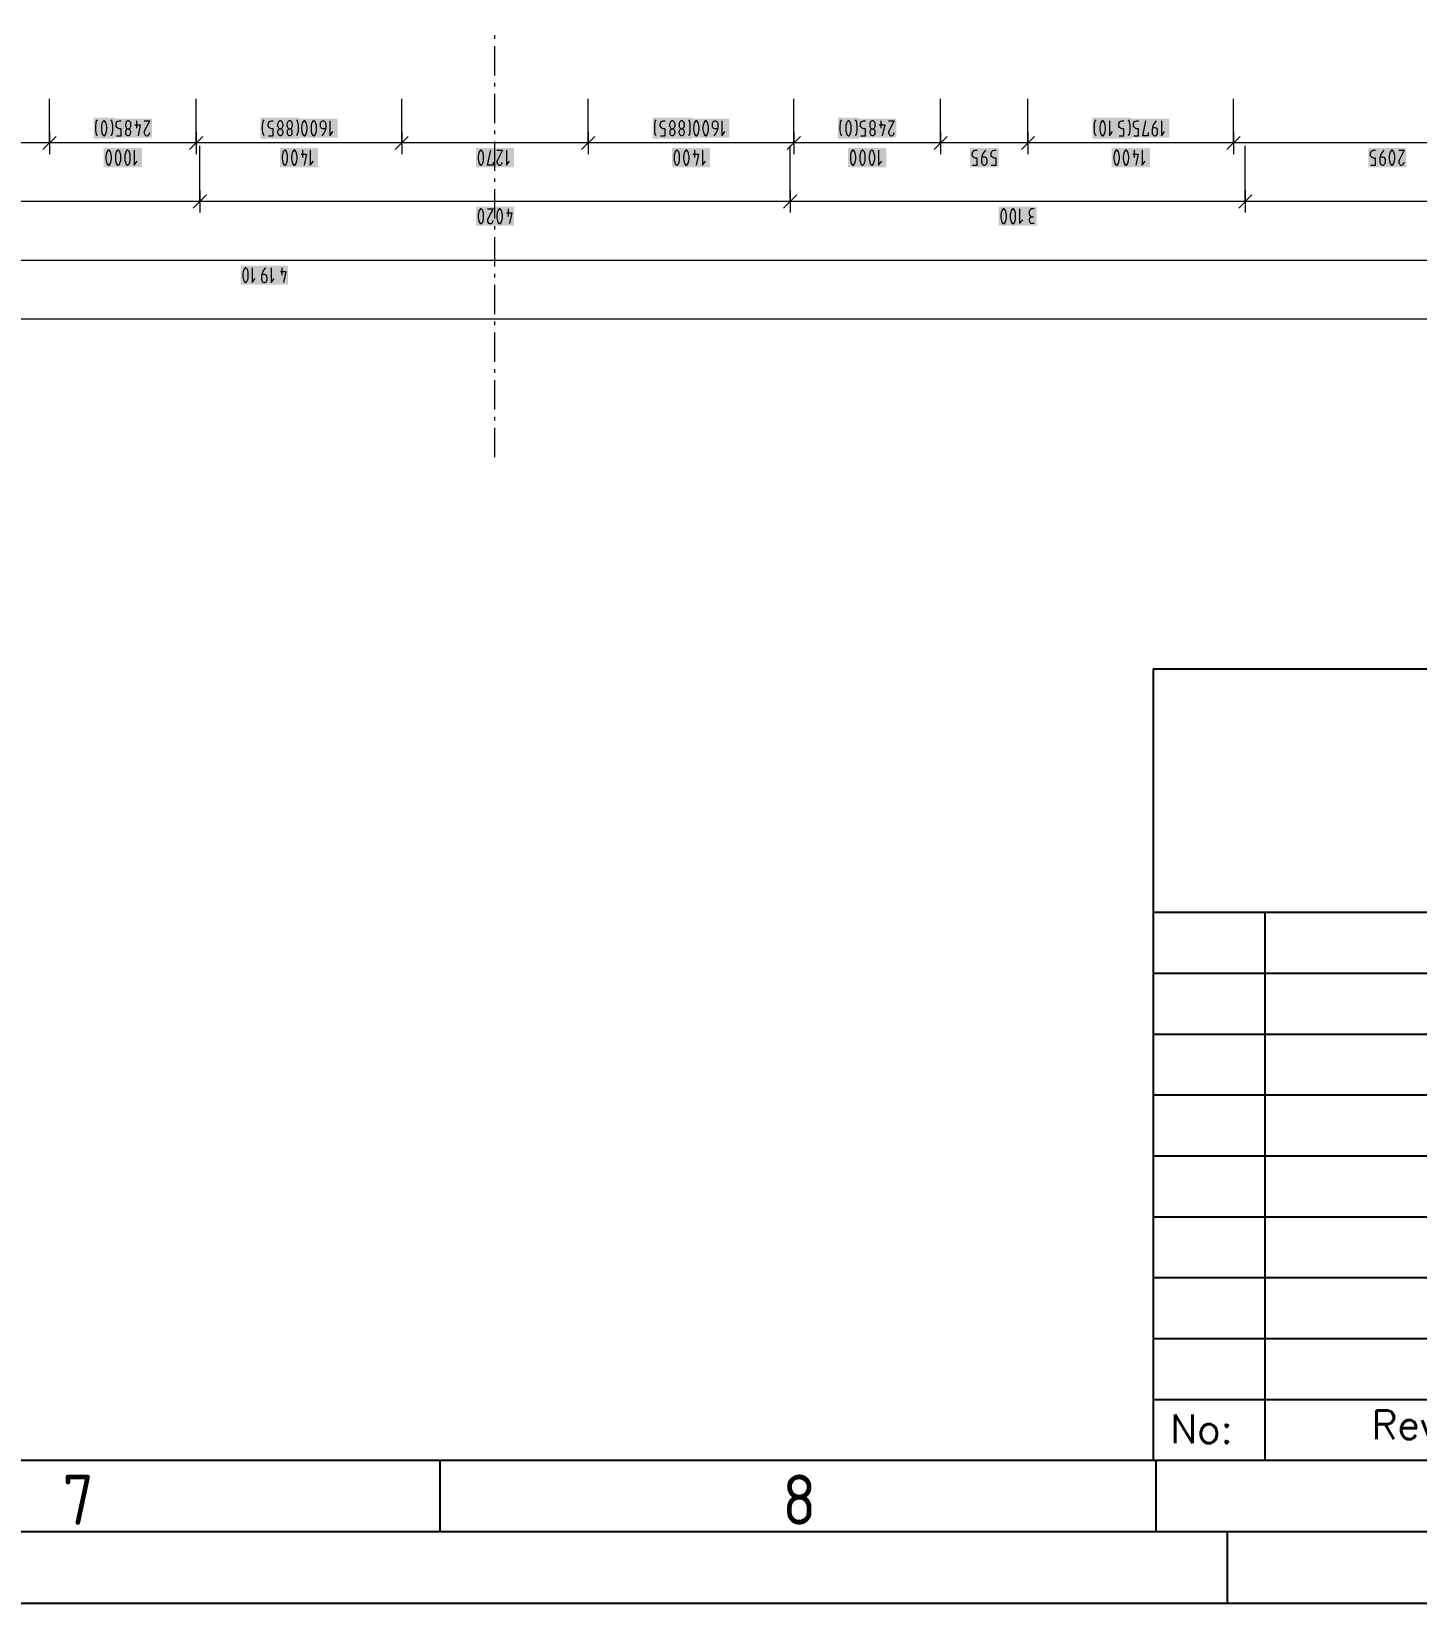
# Model space of a CAD drawing. Header units: millimetres. Extents: x 0 to 594, y 0 to 420.
# Drawn here: x 318.5 to 415.2, y 0 to 109.7 of the extents above; entities that cross this region are included whole.
import ezdxf
from ezdxf.enums import TextEntityAlignment as Align

# ---------------------------------------------------------------- set-up
doc = ezdxf.new("R2010")
doc.units = ezdxf.units.MM
doc.header["$LTSCALE"] = 8
for name, color, linetype in [('025', 1, 'Continuous'), ('035', 5, 'Continuous'), ('07', 7, 'Continuous'), ('PDF_Koty delkove', 7, 'Continuous'), ('PDF_Osy hlavni', 7, 'Continuous')]:
    doc.layers.add(name, color=color, linetype=linetype)
doc.styles.add('ISO Proportional', font='isocp.shx')
doc.styles.add('WD', font='romans.shx')

# ---------------------------------------------------------------- blocks, each defined once
blk = doc.blocks.new('IEC_border_a2')
at = {"layer": '035'}
for p, q in [((10, 10), (584, 10)), ((347, 10), (347, 5)), ((397, 10), (397, 5)), ((402, 0), (402, 5))]:
    blk.add_line(p, q, dxfattribs=at)
blk.add_lwpolyline([(0, 420), (594, 420), (594, 0), (0, 0)], close=True, dxfattribs=at)
at = {"layer": '07'}
blk.add_lwpolyline([(5, 415), (589, 415), (589, 5), (5, 5)], close=True, dxfattribs=at)
at = {"layer": '035', "style": 'ISO Proportional'}
for s, p in [('7', (320.67, 5.5)), ('8', (370.92, 5.5))]:
    blk.add_text(s, height=3.5, dxfattribs=at).set_placement(p)
blk = doc.blocks.new('IEC_tblock_a2')
at = {"layer": '035'}
for p, q in [((-106.6, 55.25), (-106.6, 17)), ((-36.4, 55.25), (-36.4, 48.88)), ((-88.4, 48.88), (0, 48.88)), ((-179.4, 38.25), (-179.4, 0)), ((-153.4, 38.25), (-153.4, 0)), ((-140.4, 38.25), (-140.4, 0)), ((-122.2, 38.25), (-122.2, 21.25)), ((-187.2, 34), (-88.4, 34)), ((-187.2, 29.75), (-88.4, 29.75)), ((-187.2, 25.5), (-88.4, 25.5)), ((-187.2, 21.25), (-88.4, 21.25)), ((-187.2, 17), (-132.6, 17)), ((-187.2, 12.75), (-132.6, 12.75)), ((-187.2, 8.5), (-132.6, 8.5)), ((-13, 8.5), (0, 8.5)), ((-187.2, 4.25), (0, 4.25)), ((-44.2, 4.25), (-44.2, 0))]:
    blk.add_line(p, q, dxfattribs=at)
at = {"layer": '07'}
for p, q in [((-187.2, 55.25), (-187.2, 0)), ((-187.2, 55.25), (0, 55.25)), ((-132.6, 55.25), (-132.6, 0)), ((-88.4, 55.25), (-88.4, 0)), ((0, 55.25), (0, 0)), ((-187.2, 38.25), (0, 38.25)), ((-132.6, 17), (0, 17)), ((-13, 17), (-13, 4.25)), ((-187.2, 0), (0, 0))]:
    blk.add_line(p, q, dxfattribs=at)
at = {"style": 'WD'}
for tag, p in [('SCALE', (-69.88, 51.07)), ('SH', (-8.74, 10.06)), ('FILENAME', (-68.15, 0.8))]:
    blk.add_attdef(tag, p, '', height=2, dxfattribs=at)
for tag, height, p in [('PROJDESC', 5, (-45.9, 29.2)), ('EDDATE', 2, (-114.97, 30.8)), ('EDBY', 2, (-98.02, 30.86)), ('CKDATE', 2, (-114.85, 26.58)), ('CKBY', 2, (-97.88, 26.3)), ('DWGDESC', 5, (-44.85, 19.72)), ('DWGNO', 3.5, (-48.54, 9.46))]:
    blk.add_attdef(tag, text='', height=height, dxfattribs=at).set_placement(p, align=Align.CENTER)
at = {"style": 'WD', "flags": 1}
blk.add_attdef('WD_TB', (-120.95, 11.91), '', height=2, dxfattribs=at)
at = {"layer": '025', "style": 'WD'}
for s, p in [('SCALE', (-80.57, 51.13)), ('NAME', (-97.74, 35.14)), ('Revision', (-166.53, 1.47)), ('By', (-136.33, 1.37)), ('No:', (-183.81, 1.19)), ('Date', (-146.79, 1.28))]:
    blk.add_text(s, height=2, dxfattribs=at).set_placement(p, align=Align.CENTER)
for s, p in [('DATE', (-118, 35)), ('Edit', (-130.55, 30.72)), ('Chec.', (-130.82, 26.72)), ('SHEETS', (-11.17, 14.05)), ('FILENAME', (-87.18, 0.61))]:
    blk.add_text(s, height=2, dxfattribs=at).set_placement(p)

msp = doc.modelspace()

# ---------------------------------------------------------------- linework, layer by layer
at = {"layer": 'PDF_Koty delkove', "lineweight": 18}
for points in [[(319.75, 101.94), (319.75, 102.74), (319.75, 102.78), (319.75, 102.83), (319.75, 102.87), (319.75, 102.9), (319.75, 102.93), (319.75, 102.95), (319.75, 102.99), (319.75, 103.08), (319.75, 103.11), (319.75, 103.14), (319.75, 103.17), (319.75, 103.25), (319.75, 103.29), (319.75, 103.54), (319.75, 103.58), (319.75, 105.02)], [(330, 101.94), (330, 102.69), (330, 102.72), (330, 102.78), (330, 102.81), (330, 102.84), (330, 102.87), (330, 102.89), (330, 102.92), (330, 103.01), (330, 103.04), (330, 103.06), (330, 103.1), (330, 103.17), (330, 103.21), (330, 103.45), (330, 103.49), (330, 103.6), (330, 103.65), (330, 105.02)], [(344.35, 101.94), (344.35, 102.61), (344.35, 102.64), (344.35, 102.69), (344.35, 102.72), (344.35, 102.75), (344.35, 102.78), (344.35, 102.8), (344.35, 102.83), (344.35, 102.91), (344.35, 102.94), (344.35, 102.96), (344.35, 103), (344.35, 103.06), (344.35, 103.09), (344.35, 103.32), (344.35, 103.36), (344.35, 103.46), (344.35, 103.5), (344.35, 103.59), (344.35, 103.63), (344.35, 105.02)], [(357.37, 101.94), (357.37, 102.55), (357.37, 102.57), (357.37, 102.62), (357.37, 102.65), (357.37, 102.67), (357.37, 102.7), (357.37, 102.72), (357.37, 102.75), (357.37, 102.82), (357.37, 102.85), (357.37, 102.87), (357.37, 102.9), (357.37, 102.96), (357.37, 102.99), (357.37, 103.2), (357.37, 103.24), (357.37, 103.34), (357.37, 103.37), (357.37, 103.45), (357.37, 103.49), (357.37, 105.02)], [(371.72, 103.07), (371.72, 103.11), (371.72, 103.2), (371.72, 103.23), (371.72, 103.3), (371.72, 103.34), (371.72, 103.58), (371.72, 103.62), (371.72, 105.02)], [(381.97, 101.94), (381.97, 102.41), (381.97, 102.44), (381.97, 102.48), (381.97, 102.5), (381.97, 102.53), (381.97, 102.55), (381.97, 102.56), (381.97, 102.59), (381.97, 102.65), (381.97, 102.68), (381.97, 102.69), (381.97, 102.72), (381.97, 102.77), (381.97, 102.8), (381.97, 102.98), (381.97, 103.01), (381.97, 103.1), (381.97, 103.13), (381.97, 103.2), (381.97, 103.23), (381.97, 103.46), (381.97, 103.49), (381.97, 103.59), (381.97, 103.63), (381.97, 105.02)], [(388.07, 101.94), (388.07, 102.38), (388.07, 102.4), (388.07, 102.44), (388.07, 102.47), (388.07, 102.49), (388.07, 102.51), (388.07, 102.52), (388.07, 102.55), (388.07, 102.61), (388.07, 102.64), (388.07, 102.65), (388.07, 102.68), (388.07, 102.73), (388.07, 102.75), (388.07, 102.93), (388.07, 102.96), (388.07, 103.04), (388.07, 103.07), (388.07, 103.14), (388.07, 103.17), (388.07, 103.38), (388.07, 103.42), (388.07, 103.52), (388.07, 103.55), (388.07, 105.02)], [(402.42, 101.94), (402.42, 102.31), (402.42, 102.33), (402.42, 102.36), (402.42, 102.38), (402.42, 102.4), (402.42, 102.42), (402.42, 102.43), (402.42, 102.46), (402.42, 102.51), (402.42, 102.54), (402.42, 102.55), (402.42, 102.57), (402.42, 102.62), (402.42, 102.64), (402.42, 102.8), (402.42, 102.83), (402.42, 102.9), (402.42, 102.93), (402.42, 102.99), (402.42, 103.02), (402.42, 103.21), (402.42, 103.24), (402.42, 103.33), (402.42, 103.36), (402.42, 103.57), (402.42, 103.6), (402.42, 105.02)], [(323.11, 102.45), (323.08, 102.49), (323.04, 102.56), (323.01, 102.66), (323, 102.8), (323, 103.14), (323.01, 103.31), (323.03, 103.41), (323.06, 103.48), (323.11, 103.55)], [(324.04, 103.55), (324.09, 103.48), (324.12, 103.41), (324.14, 103.31), (324.15, 103.14), (324.15, 102.8), (324.14, 102.66), (324.11, 102.56), (324.07, 102.49), (324.04, 102.45)], [(324.43, 102.45), (324.76, 102.45), (324.76, 102.93), (324.62, 102.93), (324.53, 102.97), (324.47, 103.02), (324.42, 103.1), (324.41, 103.17), (324.41, 103.24), (324.42, 103.31), (324.45, 103.38), (324.49, 103.43)], [(324.49, 103.43), (324.54, 103.46), (324.62, 103.48), (324.76, 103.48)], [(325.72, 103.21), (326.1, 103.21), (325.94, 102.45)], [(325.83, 103.48), (325.83, 102.97)], [(326.37, 103.48), (326.76, 103.48), (326.4, 102.8), (326.37, 102.73), (326.37, 102.62), (326.4, 102.56), (326.44, 102.51), (326.48, 102.47), (326.54, 102.45), (326.59, 102.45), (326.65, 102.47), (326.69, 102.51), (326.73, 102.56), (326.76, 102.66)], [(334.75, 102.45), (334.73, 102.49), (334.69, 102.56), (334.66, 102.66), (334.64, 102.8), (334.64, 103.14), (334.66, 103.31), (334.67, 103.41), (334.7, 103.48), (334.75, 103.55)], [(335.05, 102.45), (335.38, 102.45), (335.38, 102.93), (335.25, 102.93), (335.15, 102.97), (335.1, 103.02), (335.04, 103.1), (335.03, 103.17), (335.03, 103.24), (335.04, 103.31), (335.07, 103.38), (335.11, 103.43), (335.16, 103.46), (335.25, 103.48)], [(335.25, 103.48), (335.38, 103.48)], [(335.7, 103.09), (335.74, 103), (335.79, 102.95), (335.82, 102.93), (335.93, 102.93), (335.96, 102.95), (336.01, 103), (336.05, 103.09), (336.07, 103.17), (336.07, 103.24), (336.05, 103.32), (336.01, 103.41), (335.96, 103.46), (335.9, 103.48), (335.85, 103.48), (335.79, 103.46), (335.74, 103.41), (335.7, 103.32), (335.68, 103.24)], [(335.68, 103.24), (335.68, 103.17), (335.7, 103.09)], [(337, 103.55), (337.05, 103.48), (337.08, 103.41), (337.09, 103.31), (337.11, 103.14), (337.11, 102.8), (337.09, 102.66), (337.06, 102.56), (337.02, 102.49), (337, 102.45)], [(339.03, 102.93), (338.84, 102.93), (338.78, 102.95), (338.74, 102.98), (338.71, 103.02), (338.69, 103.07), (338.67, 103.14), (338.67, 103.27), (338.69, 103.34), (338.71, 103.39), (338.74, 103.43), (338.78, 103.46), (338.84, 103.48), (338.89, 103.48), (338.95, 103.46), (338.99, 103.43), (339.01, 103.39), (339.04, 103.34), (339.06, 103.27), (339.06, 103.03), (339, 102.8)], [(339.33, 103.48), (339.33, 102.45), (339.55, 102.73)], [(362.12, 102.45), (362.09, 102.49), (362.05, 102.56), (362.03, 102.66), (362.01, 102.8), (362.01, 103.14), (362.03, 103.31), (362.04, 103.41), (362.07, 103.48), (362.12, 103.55)], [(362.42, 102.45), (362.75, 102.45), (362.75, 102.93), (362.61, 102.93), (362.52, 102.97), (362.46, 103.02), (362.41, 103.1), (362.39, 103.17), (362.39, 103.24), (362.41, 103.31), (362.44, 103.38), (362.48, 103.43), (362.53, 103.46), (362.61, 103.48), (362.75, 103.48)], [(363.71, 103.24), (363.71, 103.17), (363.72, 103.09), (363.76, 103), (363.82, 102.95), (363.84, 102.93), (363.95, 102.93), (363.98, 102.95), (364.03, 103), (364.08, 103.09), (364.09, 103.17), (364.09, 103.24), (364.08, 103.32), (364.03, 103.41), (363.98, 103.46), (363.93, 103.48), (363.87, 103.48), (363.82, 103.46), (363.76, 103.41)], [(363.76, 103.41), (363.72, 103.32), (363.71, 103.24)], [(364.36, 103.55), (364.42, 103.48), (364.44, 103.41), (364.46, 103.31), (364.47, 103.14), (364.47, 102.8), (364.46, 102.66), (364.43, 102.56), (364.39, 102.49), (364.36, 102.45)], [(364.73, 102.86), (364.74, 102.76), (364.77, 102.64), (364.81, 102.54), (364.86, 102.47), (364.89, 102.45), (364.95, 102.45), (364.97, 102.47), (365.03, 102.54), (365.07, 102.64), (365.1, 102.76), (365.11, 102.86), (365.11, 103.07), (365.1, 103.17), (365.07, 103.29), (365.03, 103.39), (364.97, 103.46), (364.95, 103.48), (364.89, 103.48), (364.86, 103.46), (364.81, 103.39), (364.77, 103.29), (364.74, 103.17), (364.73, 103.07)], [(366.4, 102.93), (366.2, 102.93), (366.15, 102.95), (366.11, 102.98), (366.08, 103.02), (366.05, 103.07), (366.04, 103.14), (366.04, 103.27), (366.05, 103.34), (366.08, 103.39), (366.11, 103.43), (366.15, 103.46), (366.2, 103.48), (366.26, 103.48), (366.31, 103.46), (366.35, 103.43), (366.38, 103.39), (366.41, 103.34), (366.42, 103.27), (366.42, 103.03), (366.37, 102.8), (366.29, 102.62), (366.15, 102.45)], [(366.7, 103.48), (366.7, 102.45), (366.91, 102.73)], [(375.08, 102.45), (375.05, 102.49), (375.01, 102.56), (374.98, 102.66), (374.97, 102.8), (374.97, 103.14), (374.98, 103.31), (374.99, 103.41), (375.02, 103.48), (375.08, 103.55)], [(376.01, 103.55), (376.06, 103.48), (376.09, 103.41), (376.1, 103.31), (376.12, 103.14), (376.12, 102.8), (376.1, 102.66), (376.07, 102.56), (376.03, 102.49), (376.01, 102.45)], [(376.37, 103.24), (376.39, 103.31), (376.41, 103.38), (376.45, 103.43), (376.51, 103.46), (376.59, 103.48), (376.73, 103.48)], [(376.4, 102.45), (376.73, 102.45), (376.73, 102.93), (376.59, 102.93), (376.5, 102.97), (376.44, 103.02), (376.39, 103.1), (376.37, 103.17), (376.37, 103.24)], [(377.68, 103.21), (378.07, 103.21), (377.9, 102.45)], [(377.79, 103.48), (377.79, 102.97)], [(378.34, 103.48), (378.72, 103.48), (378.37, 102.8), (378.34, 102.73), (378.34, 102.62), (378.37, 102.56), (378.41, 102.51), (378.45, 102.47), (378.5, 102.45), (378.56, 102.45), (378.61, 102.47), (378.65, 102.51), (378.7, 102.56), (378.72, 102.66)], [(392.82, 102.45), (392.79, 102.49), (392.75, 102.56), (392.72, 102.66), (392.71, 102.8), (392.71, 103.14), (392.72, 103.31), (392.74, 103.41), (392.77, 103.48), (392.82, 103.55)], [(393.09, 103.07), (393.09, 102.86), (393.11, 102.76), (393.13, 102.64), (393.18, 102.54), (393.23, 102.47), (393.26, 102.45), (393.31, 102.45), (393.34, 102.47), (393.39, 102.54), (393.43, 102.64), (393.46, 102.76), (393.48, 102.86), (393.48, 103.07), (393.46, 103.17), (393.43, 103.29), (393.39, 103.39), (393.34, 103.46), (393.31, 103.48), (393.26, 103.48), (393.23, 103.46), (393.18, 103.39), (393.13, 103.29), (393.11, 103.17), (393.09, 103.07)], [(393.75, 103.48), (393.75, 102.45), (393.97, 102.73)], [(394.43, 102.45), (394.76, 102.45), (394.76, 102.93), (394.62, 102.93), (394.53, 102.97), (394.47, 103.02), (394.42, 103.1), (394.41, 103.17), (394.41, 103.24), (394.42, 103.31), (394.45, 103.38), (394.49, 103.43), (394.54, 103.46), (394.62, 103.48), (394.76, 103.48)], [(395.06, 103.55), (395.12, 103.48), (395.14, 103.41), (395.16, 103.31), (395.17, 103.14), (395.17, 102.8), (395.16, 102.66), (395.13, 102.56), (395.09, 102.49), (395.06, 102.45)], [(395.43, 103.24), (395.44, 103.31), (395.47, 103.38), (395.51, 103.43), (395.56, 103.46), (395.65, 103.48), (395.78, 103.48)], [(395.45, 102.45), (395.78, 102.45), (395.78, 102.93), (395.65, 102.93), (395.55, 102.97), (395.5, 103.02), (395.44, 103.1), (395.43, 103.17), (395.43, 103.24)], [(396.47, 102.66), (396.47, 102.45), (396.08, 102.45), (396.3, 103.48)], [(397.01, 103.48), (396.88, 103.31), (396.79, 103.14), (396.74, 102.9), (396.74, 102.66), (396.75, 102.59), (396.78, 102.54), (396.81, 102.51), (396.85, 102.47), (396.9, 102.45), (396.96, 102.45), (397.01, 102.47), (397.05, 102.51), (397.08, 102.54), (397.11, 102.59), (397.12, 102.66), (397.12, 102.8), (397.11, 102.86), (397.08, 102.93), (397.01, 102.98), (396.96, 103), (396.77, 103)], [(397.39, 103.48), (397.39, 102.45), (397.61, 102.73)], [(320.22, 102.4), (319.29, 101.48)], [(319.75, 102.71), (319.75, 101.94), (319.75, 101.17)], [(325.31, 102.93), (325.33, 102.91), (325.38, 102.86), (325.4, 102.8), (325.42, 102.73), (325.42, 102.66), (325.4, 102.59), (325.38, 102.52), (325.32, 102.47), (325.28, 102.45), (325.23, 102.45), (325.18, 102.47), (325.13, 102.52), (325.1, 102.59), (325.09, 102.66), (325.09, 102.73), (325.1, 102.8), (325.13, 102.86), (325.17, 102.91), (325.2, 102.93)], [(330.47, 102.4), (329.54, 101.48)], [(330, 102.71), (330, 101.94), (330, 101.17)], [(335.93, 102.93), (335.96, 102.91), (336, 102.86), (336.02, 102.8), (336.04, 102.73), (336.04, 102.66), (336.02, 102.59), (336, 102.52), (335.94, 102.47), (335.9, 102.45), (335.85, 102.45), (335.81, 102.47), (335.75, 102.52), (335.72, 102.59), (335.71, 102.66), (335.71, 102.73), (335.72, 102.8), (335.75, 102.86), (335.79, 102.91), (335.82, 102.93)], [(336.59, 102.93), (336.61, 102.91), (336.65, 102.86), (336.68, 102.8), (336.69, 102.73), (336.69, 102.66), (336.68, 102.59), (336.65, 102.52), (336.6, 102.47), (336.56, 102.45), (336.5, 102.45), (336.46, 102.47), (336.41, 102.52), (336.38, 102.59), (336.37, 102.66), (336.37, 102.73), (336.38, 102.8), (336.41, 102.86), (336.45, 102.91), (336.48, 102.93)], [(339, 102.8), (338.92, 102.62), (338.78, 102.45)], [(344.81, 102.4), (343.89, 101.48)], [(344.35, 102.71), (344.35, 101.94), (344.35, 101.17)], [(357.83, 102.4), (356.91, 101.48)], [(357.37, 102.71), (357.37, 101.94), (357.37, 101.17)], [(363.27, 102.45), (363.21, 102.45), (363.17, 102.47), (363.12, 102.52), (363.09, 102.59), (363.08, 102.66), (363.08, 102.73), (363.09, 102.8), (363.12, 102.86), (363.16, 102.91), (363.19, 102.93)], [(363.3, 102.93), (363.32, 102.91), (363.36, 102.86), (363.39, 102.8), (363.41, 102.73), (363.41, 102.66), (363.39, 102.59), (363.36, 102.52), (363.31, 102.47), (363.27, 102.45)], [(363.95, 102.93), (363.98, 102.91), (364.02, 102.86), (364.05, 102.8), (364.06, 102.73), (364.06, 102.66), (364.05, 102.59), (364.02, 102.52), (363.97, 102.47), (363.93, 102.45), (363.87, 102.45), (363.83, 102.47), (363.77, 102.52), (363.75, 102.59), (363.73, 102.66), (363.73, 102.73), (363.75, 102.8), (363.77, 102.86), (363.82, 102.91), (363.84, 102.93)], [(364.73, 103.07), (364.73, 102.86)], [(372.18, 102.4), (371.26, 101.48)], [(371.72, 101.94), (371.72, 102.47), (371.72, 102.49), (371.72, 102.54), (371.72, 102.56), (371.72, 102.59), (371.72, 102.61), (371.72, 102.63), (371.72, 102.65), (371.72, 102.72), (371.72, 102.75), (371.72, 102.77), (371.72, 102.8), (371.72, 102.85), (371.72, 102.88), (371.72, 103.07)], [(371.72, 102.71), (371.72, 101.94), (371.72, 101.17)], [(377.27, 102.93), (377.3, 102.91), (377.34, 102.86), (377.37, 102.8), (377.38, 102.73), (377.38, 102.66), (377.37, 102.59), (377.34, 102.52), (377.29, 102.47), (377.25, 102.45), (377.19, 102.45), (377.15, 102.47), (377.1, 102.52), (377.07, 102.59), (377.06, 102.66), (377.06, 102.73), (377.07, 102.8), (377.1, 102.86), (377.14, 102.91), (377.16, 102.93)], [(382.43, 102.4), (381.51, 101.48)], [(381.97, 102.71), (381.97, 101.94), (381.97, 101.17)], [(388.53, 102.4), (387.61, 101.48)], [(388.07, 102.71), (388.07, 101.94), (388.07, 101.17)], [(402.88, 102.4), (401.96, 101.48)], [(402.42, 102.71), (402.42, 101.94), (402.42, 101.17)], [(423.89, 101.94), (402.42, 101.94), (388.07, 101.94), (381.97, 101.94), (371.72, 101.94), (357.37, 101.94), (344.35, 101.94), (330, 101.94), (319.75, 101.94), (313.66, 101.94), (299.31, 101.94), (273.27, 101.94), (258.92, 101.94), (252.82, 101.94), (242.57, 101.94), (228.22, 101.94), (215.21, 101.94)], [(324.73, 101.12), (324.7, 101.24), (324.66, 101.34), (324.6, 101.41), (324.58, 101.43), (324.52, 101.43), (324.49, 101.41), (324.44, 101.34), (324.4, 101.24), (324.37, 101.12), (324.36, 101.02)], [(324.36, 101.02), (324.36, 100.81), (324.37, 100.71), (324.4, 100.59), (324.44, 100.49), (324.49, 100.42), (324.52, 100.4), (324.58, 100.4), (324.6, 100.42), (324.66, 100.49), (324.7, 100.59), (324.73, 100.71), (324.74, 100.81), (324.74, 101.02), (324.73, 101.12)], [(325.67, 101.43), (325.67, 100.4), (325.89, 100.68)], [(330.26, 97.85), (330.26, 101.73)], [(336.66, 101.02), (336.66, 100.81), (336.67, 100.71), (336.7, 100.59), (336.74, 100.49), (336.79, 100.42), (336.82, 100.4), (336.88, 100.4), (336.9, 100.42), (336.96, 100.49), (337, 100.59), (337.03, 100.71), (337.04, 100.81), (337.04, 101.02), (337.03, 101.12), (337, 101.24), (336.96, 101.34), (336.9, 101.41), (336.88, 101.43), (336.82, 101.43), (336.79, 101.41)], [(336.79, 101.41), (336.74, 101.34), (336.7, 101.24), (336.67, 101.12), (336.66, 101.02)], [(337.32, 101.16), (337.7, 101.16), (337.53, 100.4)], [(337.42, 101.43), (337.42, 100.92)], [(337.97, 101.43), (337.97, 100.4), (338.19, 100.68)], [(350.34, 100.4), (350.56, 101.43)], [(351, 101.43), (351.38, 101.43), (351.03, 100.75), (351, 100.68), (351, 100.57), (351.03, 100.51), (351.07, 100.46), (351.11, 100.42), (351.16, 100.4), (351.22, 100.4), (351.27, 100.42), (351.31, 100.46), (351.35, 100.51), (351.38, 100.61)], [(351.66, 101.43), (351.66, 100.4), (351.87, 100.68)], [(363.37, 101.02), (363.37, 100.81), (363.38, 100.71), (363.41, 100.59), (363.45, 100.49), (363.5, 100.42), (363.53, 100.4), (363.59, 100.4), (363.61, 100.42), (363.67, 100.49), (363.71, 100.59), (363.74, 100.71), (363.75, 100.81), (363.75, 101.02), (363.74, 101.12), (363.71, 101.24), (363.67, 101.34), (363.61, 101.41), (363.59, 101.43), (363.53, 101.43), (363.5, 101.41), (363.45, 101.34), (363.41, 101.24), (363.38, 101.12)], [(363.38, 101.12), (363.37, 101.02)], [(364.68, 101.16), (365.07, 101.16), (364.9, 100.4)], [(364.79, 101.43), (364.79, 100.92)], [(365.34, 101.43), (365.34, 100.4), (365.56, 100.68)], [(371.46, 97.85), (371.46, 101.73)], [(376.7, 100.71), (376.71, 100.81), (376.71, 101.02), (376.7, 101.12), (376.67, 101.24), (376.63, 101.34), (376.57, 101.41), (376.54, 101.43), (376.49, 101.43), (376.46, 101.41), (376.41, 101.34), (376.37, 101.24), (376.34, 101.12), (376.33, 101.02)], [(376.33, 101.02), (376.33, 100.81), (376.34, 100.71), (376.37, 100.59), (376.41, 100.49), (376.46, 100.42), (376.49, 100.4), (376.54, 100.4), (376.57, 100.42), (376.63, 100.49), (376.67, 100.59), (376.7, 100.71)], [(377.64, 101.43), (377.64, 100.4), (377.86, 100.68)], [(384.53, 100.4), (384.53, 100.88), (384.39, 100.88), (384.29, 100.92), (384.24, 100.97), (384.19, 101.05), (384.17, 101.12), (384.17, 101.19), (384.19, 101.26), (384.21, 101.33), (384.25, 101.38), (384.31, 101.41), (384.39, 101.43), (384.53, 101.43)], [(385.1, 101.43), (384.96, 101.26), (384.88, 101.09), (384.83, 100.85), (384.83, 100.61), (384.84, 100.54), (384.87, 100.49), (384.9, 100.46), (384.94, 100.42), (384.99, 100.4), (385.05, 100.4), (385.1, 100.42), (385.14, 100.46), (385.17, 100.49), (385.2, 100.54), (385.21, 100.61), (385.21, 100.75), (385.2, 100.81), (385.17, 100.88), (385.1, 100.93), (385.05, 100.95), (384.86, 100.95)], [(385.51, 100.4), (385.84, 100.4), (385.84, 100.88), (385.7, 100.88), (385.61, 100.92), (385.55, 100.97), (385.5, 101.05), (385.49, 101.12), (385.49, 101.19), (385.5, 101.26), (385.53, 101.33), (385.57, 101.38), (385.62, 101.41), (385.7, 101.43), (385.84, 101.43)], [(394.31, 100.42), (394.37, 100.49), (394.41, 100.59), (394.44, 100.71), (394.45, 100.81), (394.45, 101.02), (394.44, 101.12), (394.41, 101.24), (394.37, 101.34), (394.31, 101.41), (394.29, 101.43), (394.23, 101.43), (394.2, 101.41), (394.15, 101.34), (394.11, 101.24), (394.08, 101.12), (394.07, 101.02)], [(394.07, 101.02), (394.07, 100.81), (394.08, 100.71), (394.11, 100.59), (394.15, 100.49), (394.2, 100.42), (394.23, 100.4), (394.29, 100.4), (394.31, 100.42)], [(395.38, 101.16), (395.76, 101.16), (395.6, 100.4)], [(395.49, 101.43), (395.49, 100.92)], [(396.04, 101.43), (396.04, 100.4), (396.26, 100.68)], [(403.24, 97.85), (403.24, 101.73)], [(412.01, 100.4), (412.33, 100.4), (412.33, 100.88), (412.2, 100.88), (412.1, 100.92), (412.05, 100.97), (411.99, 101.05), (411.98, 101.12), (411.98, 101.19), (411.99, 101.26), (412.02, 101.33), (412.06, 101.38), (412.12, 101.41), (412.2, 101.43), (412.33, 101.43)], [(412.91, 101.43), (412.77, 101.26), (412.69, 101.09), (412.64, 100.85), (412.64, 100.61), (412.65, 100.54), (412.68, 100.49), (412.7, 100.46), (412.75, 100.42), (412.8, 100.4), (412.85, 100.4), (412.91, 100.42), (412.95, 100.46), (412.98, 100.49), (413.01, 100.54), (413.02, 100.61), (413.02, 100.75), (413.01, 100.81), (412.98, 100.88), (412.91, 100.93), (412.85, 100.95), (412.66, 100.95)], [(413.95, 101.43), (414.33, 101.43), (413.98, 100.75), (413.95, 100.68), (413.95, 100.57), (413.98, 100.51), (414.02, 100.46), (414.06, 100.42), (414.11, 100.4), (414.17, 100.4)], [(350.73, 100.61), (350.73, 100.4), (350.34, 100.4)], [(384.2, 100.4), (384.53, 100.4)], [(414.17, 100.4), (414.22, 100.42), (414.26, 100.46), (414.31, 100.51), (414.33, 100.61)], [(549.56, 97.85), (518.99, 97.85), (486.83, 97.85), (438.24, 97.85), (403.24, 97.85), (371.46, 97.85), (330.26, 97.85), (298.49, 97.85), (274.09, 97.85), (242.32, 97.85), (201.11, 97.85), (169.34, 97.85), (140.38, 97.85), (119.96, 97.85), (114.47, 97.85), (80.88, 97.85), (65.97, 97.85)], [(330.72, 98.31), (329.8, 97.39)], [(330.26, 98.62), (330.26, 97.85), (330.26, 97.08)], [(371.93, 98.31), (371, 97.39)], [(371.46, 98.62), (371.46, 97.85), (371.46, 97.08)], [(403.7, 98.31), (402.78, 97.39)], [(403.24, 98.62), (403.24, 97.85), (403.24, 97.08)], [(351.66, 97.06), (352.04, 97.06), (351.87, 96.31)], [(351.77, 97.34), (351.77, 96.82)], [(386.31, 96.33), (386.34, 96.31), (386.39, 96.31), (386.42, 96.33), (386.48, 96.4), (386.52, 96.5), (386.54, 96.62), (386.56, 96.72), (386.56, 96.93), (386.54, 97.03), (386.52, 97.15), (386.48, 97.25), (386.42, 97.32), (386.39, 97.34), (386.34, 97.34), (386.31, 97.32), (386.26, 97.25), (386.22, 97.15), (386.19, 97.03), (386.17, 96.93)], [(386.17, 96.93), (386.17, 96.72), (386.19, 96.62), (386.22, 96.5), (386.26, 96.4), (386.31, 96.33)], [(387.49, 97.34), (387.49, 96.31), (387.71, 96.58)], [(388.5, 97.34), (388.31, 97.34), (388.24, 97.3), (388.19, 97.25), (388.16, 97.16), (388.15, 97.1), (388.15, 97.03), (388.16, 96.94), (388.19, 96.87), (388.24, 96.82), (388.34, 96.79)], [(388.5, 96.31), (388.34, 96.31), (388.28, 96.33), (388.23, 96.36), (388.2, 96.41), (388.17, 96.52), (388.17, 96.58), (388.2, 96.69), (388.25, 96.75), (388.34, 96.79), (388.45, 96.79)], [(549.56, 93.74), (336.22, 93.74), (119.96, 93.74), (114.47, 93.74), (80.88, 93.74), (65.97, 93.74)], [(333.91, 93.23), (333.91, 92.2), (334.13, 92.48)], [(334.84, 93.23), (334.7, 93.06), (334.62, 92.89), (334.57, 92.65), (334.57, 92.41), (334.58, 92.34), (334.61, 92.29), (334.64, 92.26), (334.68, 92.22), (334.73, 92.2), (334.79, 92.2), (334.84, 92.22), (334.88, 92.26), (334.91, 92.29), (334.94, 92.34), (334.95, 92.41), (334.95, 92.55), (334.94, 92.61), (334.91, 92.68), (334.84, 92.73), (334.79, 92.75), (334.6, 92.75)], [(335.23, 93.23), (335.23, 92.2), (335.44, 92.48)], [(335.88, 92.96), (336.27, 92.96), (336.1, 92.2)], [(335.99, 93.23), (335.99, 92.72)], [(549.56, 89.64), (309.27, 89.64), (65.97, 89.64)]]:
    msp.add_lwpolyline(points, dxfattribs=at)
for points in [[(323.38, 103.07), (323.38, 102.86), (323.4, 102.76), (323.42, 102.64), (323.47, 102.54), (323.52, 102.47), (323.55, 102.45), (323.6, 102.45), (323.63, 102.47), (323.68, 102.54), (323.72, 102.64), (323.75, 102.76), (323.77, 102.86), (323.77, 103.07), (323.75, 103.17), (323.72, 103.29), (323.68, 103.39), (323.63, 103.46), (323.6, 103.48), (323.55, 103.48), (323.52, 103.46), (323.47, 103.39), (323.42, 103.29), (323.4, 103.17)], [(325.06, 103.24), (325.06, 103.17), (325.08, 103.09), (325.12, 103), (325.17, 102.95), (325.2, 102.93), (325.31, 102.93), (325.33, 102.95), (325.39, 103), (325.43, 103.09), (325.44, 103.17), (325.44, 103.24), (325.43, 103.32), (325.39, 103.41), (325.33, 103.46), (325.28, 103.48), (325.23, 103.48), (325.17, 103.46), (325.12, 103.41), (325.08, 103.32)], [(336.34, 103.24), (336.34, 103.17), (336.35, 103.09), (336.39, 103), (336.45, 102.95), (336.48, 102.93), (336.59, 102.93), (336.61, 102.95), (336.67, 103), (336.71, 103.09), (336.72, 103.17), (336.72, 103.24), (336.71, 103.32), (336.67, 103.41), (336.61, 103.46), (336.56, 103.48), (336.5, 103.48), (336.45, 103.46), (336.39, 103.41), (336.35, 103.32)], [(337.36, 103.07), (337.36, 102.86), (337.38, 102.76), (337.4, 102.64), (337.44, 102.54), (337.5, 102.47), (337.53, 102.45), (337.58, 102.45), (337.61, 102.47), (337.66, 102.54), (337.7, 102.64), (337.73, 102.76), (337.74, 102.86), (337.74, 103.07), (337.73, 103.17), (337.7, 103.29), (337.66, 103.39), (337.61, 103.46), (337.58, 103.48), (337.53, 103.48), (337.5, 103.46), (337.44, 103.39), (337.4, 103.29), (337.38, 103.17)], [(338.02, 103.07), (338.02, 102.86), (338.03, 102.76), (338.06, 102.64), (338.1, 102.54), (338.15, 102.47), (338.18, 102.45), (338.24, 102.45), (338.26, 102.47), (338.32, 102.54), (338.36, 102.64), (338.39, 102.76), (338.4, 102.86), (338.4, 103.07), (338.39, 103.17), (338.36, 103.29), (338.32, 103.39), (338.26, 103.46), (338.24, 103.48), (338.18, 103.48), (338.15, 103.46), (338.1, 103.39), (338.06, 103.29), (338.03, 103.17)], [(363.05, 103.24), (363.05, 103.17), (363.06, 103.09), (363.11, 103), (363.16, 102.95), (363.19, 102.93), (363.3, 102.93), (363.32, 102.95), (363.38, 103), (363.42, 103.09), (363.43, 103.17), (363.43, 103.24), (363.42, 103.32), (363.38, 103.41), (363.32, 103.46), (363.27, 103.48), (363.21, 103.48), (363.16, 103.46), (363.11, 103.41), (363.06, 103.32)], [(365.38, 103.07), (365.38, 102.86), (365.4, 102.76), (365.43, 102.64), (365.47, 102.54), (365.52, 102.47), (365.55, 102.45), (365.6, 102.45), (365.63, 102.47), (365.68, 102.54), (365.73, 102.64), (365.75, 102.76), (365.77, 102.86), (365.77, 103.07), (365.75, 103.17), (365.73, 103.29), (365.68, 103.39), (365.63, 103.46), (365.6, 103.48), (365.55, 103.48), (365.52, 103.46), (365.47, 103.39), (365.43, 103.29), (365.4, 103.17)], [(375.35, 103.07), (375.35, 102.86), (375.36, 102.76), (375.39, 102.64), (375.43, 102.54), (375.49, 102.47), (375.51, 102.45), (375.57, 102.45), (375.6, 102.47), (375.65, 102.54), (375.69, 102.64), (375.72, 102.76), (375.73, 102.86), (375.73, 103.07), (375.72, 103.17), (375.69, 103.29), (375.65, 103.39), (375.6, 103.46), (375.57, 103.48), (375.51, 103.48), (375.49, 103.46), (375.43, 103.39), (375.39, 103.29), (375.36, 103.17)], [(377.03, 103.24), (377.03, 103.17), (377.04, 103.09), (377.08, 103), (377.14, 102.95), (377.16, 102.93), (377.27, 102.93), (377.3, 102.95), (377.36, 103), (377.4, 103.09), (377.41, 103.17), (377.41, 103.24), (377.4, 103.32), (377.36, 103.41), (377.3, 103.46), (377.25, 103.48), (377.19, 103.48), (377.14, 103.46), (377.08, 103.41), (377.04, 103.32)], [(323.7, 101.02), (323.7, 100.81), (323.72, 100.71), (323.74, 100.59), (323.78, 100.49), (323.84, 100.42), (323.87, 100.4), (323.92, 100.4), (323.95, 100.42), (324, 100.49), (324.04, 100.59), (324.07, 100.71), (324.08, 100.81), (324.08, 101.02), (324.07, 101.12), (324.04, 101.24), (324, 101.34), (323.95, 101.41), (323.92, 101.43), (323.87, 101.43), (323.84, 101.41), (323.78, 101.34), (323.74, 101.24), (323.72, 101.12)], [(325.02, 101.02), (325.02, 100.81), (325.03, 100.71), (325.06, 100.59), (325.1, 100.49), (325.15, 100.42), (325.18, 100.4), (325.23, 100.4), (325.26, 100.42), (325.32, 100.49), (325.36, 100.59), (325.39, 100.71), (325.4, 100.81), (325.4, 101.02), (325.39, 101.12), (325.36, 101.24), (325.32, 101.34), (325.26, 101.41), (325.23, 101.43), (325.18, 101.43), (325.15, 101.41), (325.1, 101.34), (325.06, 101.24), (325.03, 101.12)], [(336, 101.02), (336, 100.81), (336.02, 100.71), (336.04, 100.59), (336.08, 100.49), (336.14, 100.42), (336.17, 100.4), (336.22, 100.4), (336.25, 100.42), (336.3, 100.49), (336.34, 100.59), (336.37, 100.71), (336.38, 100.81), (336.38, 101.02), (336.37, 101.12), (336.34, 101.24), (336.3, 101.34), (336.25, 101.41), (336.22, 101.43), (336.17, 101.43), (336.14, 101.41), (336.08, 101.34), (336.04, 101.24), (336.02, 101.12)], [(349.68, 101.02), (349.68, 100.81), (349.7, 100.71), (349.73, 100.59), (349.77, 100.49), (349.82, 100.42), (349.85, 100.4), (349.9, 100.4), (349.93, 100.42), (349.99, 100.49), (350.03, 100.59), (350.05, 100.71), (350.07, 100.81), (350.07, 101.02), (350.05, 101.12), (350.03, 101.24), (349.99, 101.34), (349.93, 101.41), (349.9, 101.43), (349.85, 101.43), (349.82, 101.41), (349.77, 101.34), (349.73, 101.24), (349.7, 101.12)], [(364.03, 101.02), (364.03, 100.81), (364.04, 100.71), (364.07, 100.59), (364.11, 100.49), (364.16, 100.42), (364.19, 100.4), (364.24, 100.4), (364.27, 100.42), (364.33, 100.49), (364.37, 100.59), (364.4, 100.71), (364.41, 100.81), (364.41, 101.02), (364.4, 101.12), (364.37, 101.24), (364.33, 101.34), (364.27, 101.41), (364.24, 101.43), (364.19, 101.43), (364.16, 101.41), (364.11, 101.34), (364.07, 101.24), (364.04, 101.12)], [(375.67, 101.02), (375.67, 100.81), (375.68, 100.71), (375.71, 100.59), (375.75, 100.49), (375.8, 100.42), (375.83, 100.4), (375.89, 100.4), (375.91, 100.42), (375.97, 100.49), (376.01, 100.59), (376.04, 100.71), (376.05, 100.81), (376.05, 101.02), (376.04, 101.12), (376.01, 101.24), (375.97, 101.34), (375.91, 101.41), (375.89, 101.43), (375.83, 101.43), (375.8, 101.41), (375.75, 101.34), (375.71, 101.24), (375.68, 101.12)], [(376.98, 101.02), (376.98, 100.81), (377, 100.71), (377.02, 100.59), (377.06, 100.49), (377.12, 100.42), (377.15, 100.4), (377.2, 100.4), (377.23, 100.42), (377.28, 100.49), (377.32, 100.59), (377.35, 100.71), (377.37, 100.81), (377.37, 101.02), (377.35, 101.12), (377.32, 101.24), (377.28, 101.34), (377.23, 101.41), (377.2, 101.43), (377.15, 101.43), (377.12, 101.41), (377.06, 101.34), (377.02, 101.24), (377, 101.12)], [(394.72, 101.02), (394.72, 100.81), (394.74, 100.71), (394.77, 100.59), (394.81, 100.49), (394.86, 100.42), (394.89, 100.4), (394.94, 100.4), (394.97, 100.42), (395.02, 100.49), (395.07, 100.59), (395.09, 100.71), (395.11, 100.81), (395.11, 101.02), (395.09, 101.12), (395.07, 101.24), (395.02, 101.34), (394.97, 101.41), (394.94, 101.43), (394.89, 101.43), (394.86, 101.41), (394.81, 101.34), (394.77, 101.24), (394.74, 101.12)], [(413.29, 101.02), (413.29, 100.81), (413.31, 100.71), (413.33, 100.59), (413.37, 100.49), (413.43, 100.42), (413.46, 100.4), (413.51, 100.4), (413.54, 100.42), (413.59, 100.49), (413.63, 100.59), (413.66, 100.71), (413.68, 100.81), (413.68, 101.02), (413.66, 101.12), (413.63, 101.24), (413.59, 101.34), (413.54, 101.41), (413.51, 101.43), (413.46, 101.43), (413.43, 101.41), (413.37, 101.34), (413.33, 101.24), (413.31, 101.12)], [(349.68, 96.93), (349.68, 96.72), (349.7, 96.62), (349.73, 96.5), (349.77, 96.4), (349.82, 96.33), (349.85, 96.31), (349.9, 96.31), (349.93, 96.33), (349.99, 96.4), (350.03, 96.5), (350.05, 96.62), (350.07, 96.72), (350.07, 96.93), (350.05, 97.03), (350.03, 97.15), (349.99, 97.25), (349.93, 97.32), (349.9, 97.34), (349.85, 97.34), (349.82, 97.32), (349.77, 97.25), (349.73, 97.15), (349.7, 97.03)], [(351, 96.93), (351, 96.72), (351.01, 96.62), (351.04, 96.5), (351.08, 96.4), (351.14, 96.33), (351.16, 96.31), (351.22, 96.31), (351.25, 96.33), (351.3, 96.4), (351.34, 96.5), (351.37, 96.62), (351.38, 96.72), (351.38, 96.93), (351.37, 97.03), (351.34, 97.15), (351.3, 97.25), (351.25, 97.32), (351.22, 97.34), (351.16, 97.34), (351.14, 97.32), (351.08, 97.25), (351.04, 97.15), (351.01, 97.03)], [(386.83, 96.93), (386.83, 96.72), (386.85, 96.62), (386.87, 96.5), (386.91, 96.4), (386.97, 96.33), (387, 96.31), (387.05, 96.31), (387.08, 96.33), (387.13, 96.4), (387.17, 96.5), (387.2, 96.62), (387.21, 96.72), (387.21, 96.93), (387.2, 97.03), (387.17, 97.15), (387.13, 97.25), (387.08, 97.32), (387.05, 97.34), (387, 97.34), (386.97, 97.32), (386.91, 97.25), (386.87, 97.15), (386.85, 97.03)], [(333.25, 92.82), (333.25, 92.61), (333.27, 92.51), (333.3, 92.39), (333.34, 92.29), (333.39, 92.22), (333.42, 92.2), (333.47, 92.2), (333.5, 92.22), (333.55, 92.29), (333.6, 92.39), (333.62, 92.51), (333.64, 92.61), (333.64, 92.82), (333.62, 92.92), (333.6, 93.04), (333.55, 93.14), (333.5, 93.21), (333.47, 93.23), (333.42, 93.23), (333.39, 93.21), (333.34, 93.14), (333.3, 93.04), (333.27, 92.92)]]:
    msp.add_lwpolyline(points, close=True, dxfattribs=at)
msp.add_lwpolyline([(350.34, 97.34), (350.73, 97.34), (350.37, 96.65), (350.34, 96.58), (350.34, 96.48, 0.981583), (350.73, 96.52)], format="xyb", dxfattribs=at)
at = {"layer": 'PDF_Koty delkove', "color": 7, "lineweight": 18, "true_color": 0xffffff, "transparency": 33554559}
for points in [[(324.3, 103.7), (322.85, 103.7), (324.3, 102.23), (322.85, 102.23)], [(326.91, 103.63), (324.25, 103.63), (326.91, 102.3), (324.25, 102.3)], [(337.26, 103.7), (334.49, 103.7), (337.26, 102.23), (334.49, 102.23)], [(339.87, 103.63), (337.21, 103.63), (339.87, 102.3), (337.21, 102.3)], [(364.63, 103.7), (361.86, 103.7), (364.63, 102.23), (361.86, 102.23)], [(367.23, 103.63), (364.58, 103.63), (367.23, 102.3), (364.58, 102.3)], [(376.27, 103.7), (374.81, 103.7), (376.27, 102.23), (374.81, 102.23)], [(378.88, 103.63), (376.22, 103.63), (378.88, 102.3), (376.22, 102.3)], [(395.32, 103.7), (392.56, 103.7), (395.32, 102.23), (392.56, 102.23)], [(397.93, 103.63), (395.27, 103.63), (397.93, 102.3), (395.27, 102.3)], [(326.21, 101.58), (323.55, 101.58), (326.21, 100.25), (323.55, 100.25)], [(338.51, 101.58), (335.85, 101.58), (338.51, 100.25), (335.85, 100.25)], [(352.19, 101.58), (349.53, 101.58), (352.19, 100.25), (349.53, 100.25)], [(365.88, 101.58), (363.21, 101.58), (365.88, 100.25), (363.21, 100.25)], [(378.18, 101.58), (375.51, 101.58), (378.18, 100.25), (375.51, 100.25)], [(386.02, 101.58), (384.02, 101.58), (386.02, 100.25), (384.02, 100.25)], [(396.58, 101.58), (393.91, 101.58), (396.58, 100.25), (393.91, 100.25)], [(414.49, 101.58), (411.83, 101.58), (414.49, 100.25), (411.83, 100.25)], [(352.19, 97.49), (349.53, 97.49), (352.19, 96.16), (349.53, 96.16)], [(388.68, 97.49), (386.02, 97.49), (388.68, 96.16), (386.02, 96.16)], [(336.42, 93.38), (333.1, 93.38), (336.42, 92.05), (333.1, 92.05)]]:
    msp.add_solid(points, dxfattribs=at)
at = {"layer": 'PDF_Osy hlavni', "lineweight": 18}
for points in [[(350.86, 109.21), (350.86, 109.47)], [(350.86, 106.65), (350.86, 108.7)], [(350.86, 105.88), (350.86, 106.14)], [(350.86, 103.32), (350.86, 105.37)], [(350.86, 102.55), (350.86, 102.81)], [(350.86, 99.99), (350.86, 102.04)], [(350.86, 99.22), (350.86, 99.47)], [(350.86, 96.66), (350.86, 98.71)], [(350.86, 95.89), (350.86, 96.14)], [(350.86, 93.32), (350.86, 95.37)], [(350.86, 92.56), (350.86, 92.81)], [(350.86, 89.99), (350.86, 92.04)], [(350.86, 89.22), (350.86, 89.48)], [(350.86, 86.66), (350.86, 88.71)], [(350.86, 85.89), (350.86, 86.15)], [(350.86, 83.33), (350.86, 85.38)], [(350.86, 82.56), (350.86, 82.82)], [(350.86, 80), (350.86, 82.05)]]:
    msp.add_lwpolyline(points, dxfattribs=at)

# ---------------------------------------------------------------- block references
for name, p in [('IEC_border_a2', (0, 0)), ('IEC_tblock_a2', (584, 10))]:
    msp.add_blockref(name, p)

doc.saveas('drawing.dxf')
